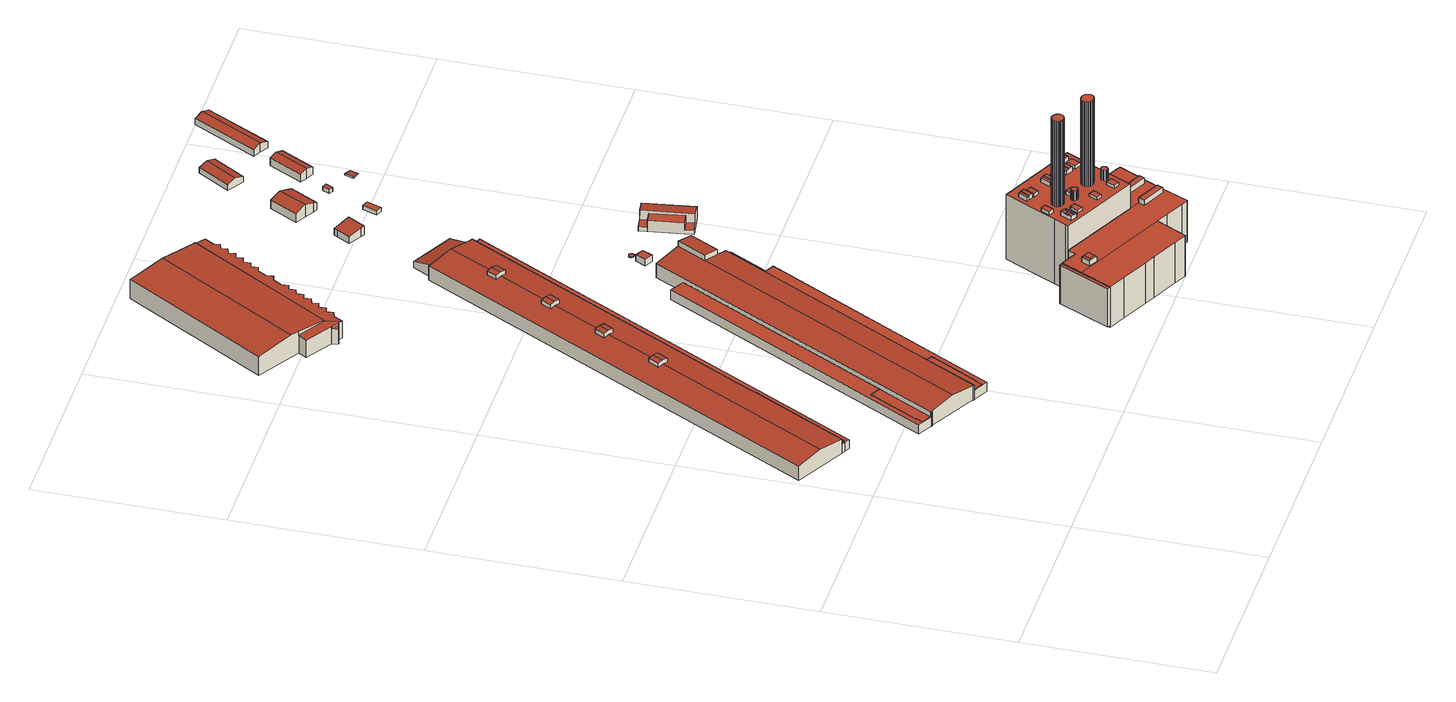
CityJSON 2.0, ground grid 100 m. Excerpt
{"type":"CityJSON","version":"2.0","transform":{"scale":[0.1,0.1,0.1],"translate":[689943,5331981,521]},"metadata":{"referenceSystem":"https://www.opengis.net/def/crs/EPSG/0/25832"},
"CityObjects":{
"building1":{"type":"Building","attributes":{"Gemeindeschluessel":"09162000","HoeheDach":"536.720","HoeheGrund":"523.720","Methode":"2000","NiedrigsteTraufeDesGebaeudes":"529.097","Geometrietyp2DReferenz":"3000","function":"31001_9998","roofType":"3100","measuredHeight":13,"storeysAboveGround":1},"geometry":[{"type":"MultiSurface","lod":"2","boundaries":[[[0,1,2,3,4,5,6,7,8,9,10,11,12,13,14,15,16,17,18,19]],[[20,21,22,23]],[[24,25,26,0,19,27]],[[28,29,30,31]],[[32,33,34,35]],[[36,37,38,39]],[[40,41,42,2,1]],[[43,44,45,46]],[[11,47,48,49,50,12]],[[48,51,52,49]],[[53,54,55,56,57,58]],[[23,22,55,54]],[[24,27,33,32]],[[59,29,28,60]],[[61,10,9,45,44,62]],[[63,20,23,54,53,41,40,26,25,24,32,35]],[[38,37,64,65]],[[63,35,34,66,67,68]],[[4,69,70,5]],[[71,62,44,43]],[[72,51,48,47]],[[7,73,71,43,46,8]],[[0,26,40,1]],[[65,64,70,69]],[[61,62,71,73]],[[15,60,28,31,74,16]],[[53,58,42,41]],[[8,46,45,9]],[[63,68,21,20]],[[31,30,75,74]],[[59,60,15,14,72,47,11,10,61,73,7,6,36,39,3,2,42,58,57,66,34,33,27,19,18]],[[36,6,5,70,64,37]],[[16,74,75,17]],[[55,22,21,68,67,56]],[[72,14,13,76,52,51]],[[67,66,57,56]],[[49,52,76,50]],[[59,18,17,75,30,29]],[[12,50,76,13]],[[3,39,38,65,69,4]]],"semantics":{"surfaces":[{"type":"RoofSurface"},{"type":"WallSurface"},{"type":"GroundSurface"}],"values":[0,1,1,0,1,1,1,0,1,0,1,1,1,1,1,2,0,1,1,0,1,1,1,0,1,1,1,1,1,0,0,1,1,0,1,1,0,1,1,1]}}]},
"building2":{"type":"Building","attributes":{"Gemeindeschluessel":"09162000","HoeheDach":"528.977","HoeheGrund":"523.526","Methode":"1000","NiedrigsteTraufeDesGebaeudes":"528.977","Geometrietyp2DReferenz":"3000","function":"51009_1610","roofType":"1000","measuredHeight":5.45},"geometry":[{"type":"MultiSurface","lod":"2","boundaries":[[[77,78,79,80]],[[81,82,83,84,85,80,79,86,87,88]],[[89,77,80,85]],[[77,89,90,91,92,93,94,95,96,78]],[[92,82,81,93]],[[89,85,84,90]],[[90,84,83,91]],[[92,91,83,82]],[[94,93,81,88]],[[95,94,88,87]],[[96,86,79,78]],[[96,95,87,86]]],"semantics":{"surfaces":[{"type":"WallSurface"},{"type":"RoofSurface"},{"type":"GroundSurface"}],"values":[0,1,0,2,0,0,0,0,0,0,0,0]}}]},
"building3":{"type":"Building","attributes":{"Gemeindeschluessel":"09162000","HoeheDach":"529.110","HoeheGrund":"523.770","Methode":"2000","NiedrigsteTraufeDesGebaeudes":"529.110","Geometrietyp2DReferenz":"3000","function":"51009_1610","roofType":"1000","measuredHeight":5.34},"geometry":[{"type":"MultiSurface","lod":"2","boundaries":[[[97,98,99,100]],[[101,99,98,102,68,103,22,55]],[[100,104,105,106,107,108,109,97]],[[68,108,107,103]],[[108,68,102,109]],[[104,101,55,105]],[[109,102,98,97]],[[100,99,101,104]],[[106,22,103,107]],[[105,55,22,106]]],"semantics":{"surfaces":[{"type":"WallSurface"},{"type":"RoofSurface"},{"type":"GroundSurface"}],"values":[0,1,2,0,0,0,0,0,0,0]}}]},
"building4":{"type":"Building","attributes":{"Gemeindeschluessel":"09162000","HoeheDach":"536.850","HoeheGrund":"523.291","Methode":"2000","NiedrigsteTraufeDesGebaeudes":"528.900","Geometrietyp2DReferenz":"3000","function":"31001_9998","roofType":"3100","measuredHeight":13.56,"storeysAboveGround":1},"geometry":[{"type":"MultiSurface","lod":"2","boundaries":[[[110,111,112,113,114,115]],[[116,117,118,119]],[[120,121,122,116,119,123,124,125,126]],[[127,120,126,128]],[[129,130,125,124,131,132]],[[133,134,118,117]],[[125,130,128,126]],[[135,136,137,138]],[[138,137,139,140]],[[141,111,110,142]],[[143,144,145,122,121]],[[146,147,136,135]],[[129,132,147,146]],[[131,139,137,136,147,132]],[[148,113,112,149]],[[114,150,151,115]],[[148,152,150,114,113]],[[153,154,155,156]],[[157,158,116,122,145,155,154,159,151,150]],[[160,134,133,158,161]],[[120,127,143,121]],[[162,142,110,115,151,159]],[[154,153,162,159]],[[158,133,117,116]],[[157,163,161,158]],[[145,144,156,155]],[[123,164,165,140,139,131,124]],[[149,112,111,141]],[[163,152,148,149,141,142,162,153,156,144,143,127,128,130,129,146,135,138,140,165,164,160,161]],[[163,157,150,152]],[[160,164,123,119,118,134]]],"semantics":{"surfaces":[{"type":"RoofSurface"},{"type":"WallSurface"},{"type":"GroundSurface"}],"values":[0,1,0,1,1,0,1,1,1,1,1,1,1,0,1,1,1,1,0,1,1,1,1,1,1,1,1,1,2,1,1]}}]},
"building5":{"type":"Building","attributes":{"Gemeindeschluessel":"09162000","HoeheDach":"528.963","HoeheGrund":"523.598","Methode":"2000","NiedrigsteTraufeDesGebaeudes":"528.963","Geometrietyp2DReferenz":"3000","function":"51009_1610","roofType":"1000","measuredHeight":5.37},"geometry":[{"type":"MultiSurface","lod":"2","boundaries":[[[166,167,168,169]],[[170,171,172,173]],[[174,175,176,177]],[[178,179,180,181]],[[179,182,183,180]],[[182,179,178,167,166,184,175,174,185,186,171,170]],[[171,186,187,172]],[[182,170,173,183]],[[185,174,177,188]],[[186,185,188,187]],[[173,172,187,188,177,176,189,169,168,181,180,183]],[[175,184,189,176]],[[167,178,181,168]],[[184,166,169,189]]],"semantics":{"surfaces":[{"type":"WallSurface"},{"type":"RoofSurface"},{"type":"GroundSurface"}],"values":[0,0,0,0,0,1,0,0,0,0,2,0,0,0]}}]},
"building6":{"type":"Building","attributes":{"Gemeindeschluessel":"09162000","HoeheDach":"545.340","HoeheGrund":"522.270","Methode":"2000","NiedrigsteTraufeDesGebaeudes":"545.340","Geometrietyp2DReferenz":"3000","function":"51009_1610","roofType":"1000","measuredHeight":23.07},"geometry":[{"type":"MultiSurface","lod":"2","boundaries":[[[190,191,192,193]],[[193,194,195,190]],[[192,196,194,193]],[[191,197,196,192]],[[194,196,197,195]],[[190,195,197,191]]],"semantics":{"surfaces":[{"type":"GroundSurface"},{"type":"WallSurface"},{"type":"RoofSurface"}],"values":[0,1,1,1,2,1]}}]},
"building7":{"type":"Building","attributes":{"Gemeindeschluessel":"09162000","HoeheDach":"535.550","HoeheGrund":"522.300","Methode":"2000","NiedrigsteTraufeDesGebaeudes":"530.850","Geometrietyp2DReferenz":"3000","function":"31001_9998","roofType":"3100","measuredHeight":13.25,"storeysAboveGround":1},"geometry":[{"type":"MultiSurface","lod":"2","boundaries":[[[198,199,200,201]],[[202,203,204,205]],[[206,207,208,209]],[[210,211,212,213]],[[214,215,216,217]],[[218,219,220,221]],[[216,215,222]],[[223,224,225,226]],[[227,228,229,230,231]],[[232,233,234,235]],[[236,237,219,218,238,239,240,241,242,243,244,245,211,210,246,247,248,249,250,203,202,251,224,223,207,206,252,253,254,255,200,199,256,257,232,230,229]],[[224,251,258,225]],[[252,206,209,259]],[[251,202,205,258]],[[260,234,233,261,262,263,264]],[[203,250,265,204]],[[249,248,266,267]],[[240,239,268,269]],[[270,227,231,271,272,273]],[[245,244,274,275]],[[276,277,271,231,230,232,235,278]],[[207,223,226,208]],[[216,222,262,261,257,256]],[[238,218,221,279]],[[242,241,280,281]],[[237,236,282,283]],[[284,276,278,285]],[[265,250,249,267]],[[255,254,286,287]],[[248,247,288,266]],[[244,243,289,274]],[[217,216,256,199,198]],[[214,290,263,262,222,215]],[[246,210,213,291]],[[292,293,294,295]],[[284,270,273,296,277,276]],[[288,247,246,291]],[[239,238,279,268]],[[243,242,281,289]],[[260,264,292,295]],[[253,252,259,297]],[[200,255,287,201]],[[272,271,277,296]],[[254,253,297,286]],[[219,237,283,220]],[[287,286,297,259,209,208,226,225,258,205,204,265,267,266,288,291,213,212,275,274,289,281,280,269,268,279,221,220,283,282,228,227,270,284,285,298,299,294,293,300,290,214,217,198,201]],[[211,245,275,212]],[[257,261,233,232]],[[241,240,269,280]],[[298,285,278,235,234]],[[260,295,294,299,298,234]],[[263,290,300,293,292,264]],[[236,229,228,282]],[[273,272,296]]],"semantics":{"surfaces":[{"type":"WallSurface"},{"type":"RoofSurface"},{"type":"GroundSurface"}],"values":[0,0,0,0,0,0,1,0,0,0,1,0,0,0,1,0,0,0,0,0,1,0,0,0,0,0,0,0,0,0,0,0,0,0,0,0,0,0,0,1,0,0,0,0,0,2,0,0,0,0,0,0,0,1]}}]},
"building8":{"type":"Building","attributes":{"Gemeindeschluessel":"09162000","HoeheDach":"549.600","HoeheGrund":"521.270","Methode":"2000","NiedrigsteTraufeDesGebaeudes":"545.399","Geometrietyp2DReferenz":"3000","function":"31001_2000","roofType":"1000","measuredHeight":28.33,"storeysAboveGround":5},"geometry":[{"type":"MultiSurface","lod":"2","boundaries":[[[301,302,303]],[[304,305,306,307,308,309,310,311,312,313,314,315,316,317]],[[318,319,320,321,322,323,324,325]],[[315,314,313,326,327,328,329,330,331,332,333,334,335,336,337,338,339,340,341,342,343,344,345,316],[346,347,348,349,350,351,352,353,320,319,318,325]],[[340,339,354,355,356,357]],[[338,358,359,335]],[[360,361,327,326,313,362]],[[363,364,365,366,367,368,369,361,360,362,370,371,372,373,374,375,376,377,378,379,380,381,382,383,384,385,357,356,355,386,387,388,389,390]],[[301,391,392,393,394,302]],[[395,396,397,398]],[[383,343,342,384]],[[364,363,390,399,334,333]],[[337,400,358,338]],[[386,401,402,387]],[[336,403,400,337]],[[317,316,345,381,380,379]],[[404,301,303,405,324]],[[406,407,391,408]],[[365,332,331,366]],[[366,331,330,367]],[[362,313,312,370]],[[372,310,309,373]],[[375,307,306,376]],[[320,353,352,351,392,407,406,321]],[[408,391,301,404]],[[371,311,310,372]],[[321,406,408]],[[409,410,399,390,389,388,387,402]],[[411,397,396,412]],[[344,343,383,382,381,345]],[[364,333,332,365]],[[323,322,321,408,404,324]],[[374,308,307,375]],[[378,304,317,379]],[[335,359,403,336]],[[413,411,412,414]],[[414,412,396,395]],[[338,335,334,399,410,409,402,401,354,339],[395,398,413,414]],[[368,367,330,329,328,369]],[[370,312,311,371]],[[373,309,308,374]],[[324,405,303,302,348,347,346,325]],[[377,305,304,378]],[[403,359,358,400]],[[369,328,327,361]],[[341,340,357,385,384,342]],[[355,354,401,386]],[[394,393,392,351,350,349,348,302]],[[398,397,411,413]],[[376,306,305,377]],[[407,392,391]]],"semantics":{"surfaces":[{"type":"RoofSurface"},{"type":"WallSurface"},{"type":"GroundSurface"}],"values":[0,0,1,0,1,1,1,2,0,1,1,1,1,1,1,1,0,0,1,1,1,1,1,1,0,1,0,1,0,1,1,0,1,1,1,1,1,0,1,1,1,1,1,0,1,1,1,1,1,1,0]}}]},
"building9":{"type":"Building","attributes":{"Gemeindeschluessel":"09162000","HoeheDach":"527.373","HoeheGrund":"523.700","Methode":"1000","NiedrigsteTraufeDesGebaeudes":"527.373","Geometrietyp2DReferenz":"3000","function":"31001_9998","roofType":"1000","measuredHeight":3.67},"geometry":[{"type":"MultiSurface","lod":"2","boundaries":[[[415,416,417,418]],[[419,420,416,415]],[[421,419,415,418]],[[422,421,418,417]],[[421,422,420,419]],[[420,422,417,416]]],"semantics":{"surfaces":[{"type":"GroundSurface"},{"type":"WallSurface"},{"type":"RoofSurface"}],"values":[0,1,1,1,2,1]}}]},
"building10":{"type":"Building","attributes":{"Gemeindeschluessel":"09162000","HoeheDach":"531.087","HoeheGrund":"523.790","Methode":"1000","NiedrigsteTraufeDesGebaeudes":"527.494","Geometrietyp2DReferenz":"3000","function":"31001_9998","roofType":"2100","measuredHeight":7.3},"geometry":[{"type":"MultiSurface","lod":"2","boundaries":[[[423,424,425,426]],[[423,426,427,428]],[[426,425,429,427]],[[430,429,425,424]],[[428,430,424,423]],[[427,429,430,428]]],"semantics":{"surfaces":[{"type":"WallSurface"},{"type":"GroundSurface"},{"type":"RoofSurface"}],"values":[0,1,0,2,0,0]}}]},
"building11":{"type":"Building","attributes":{"Gemeindeschluessel":"09162000","HoeheDach":"611.150","HoeheGrund":"521.400","Methode":"2000","NiedrigsteTraufeDesGebaeudes":"560.050","Geometrietyp2DReferenz":"3000","function":"31001_2000","roofType":"1000","measuredHeight":89.75,"storeysAboveGround":8},"geometry":[{"type":"MultiSurface","lod":"2","boundaries":[[[431,432,433,434]],[[435,436,437,438]],[[439,440,441,442]],[[443,444,445,446]],[[447,448,449,450]],[[451,452,453,454]],[[455,456,457,458]],[[459,460,461,462]],[[463,464,465,466]],[[467,468,469,470]],[[471,472,473,474]],[[475,476,477,478]],[[479,480,481,482]],[[483,465,464,484]],[[485,486,487,488]],[[489,490,491,492]],[[493,494,495,496]],[[496,495,448,447]],[[497,498,499,500]],[[501,502,503,504]],[[505,506,507,508]],[[509,510,511,512]],[[513,514,515,516]],[[517,518,519,520,521,522,523,524,525,526]],[[508,507,527,528]],[[529,530,531,532]],[[533,534,535,536]],[[537,538,539,540]],[[541,542,543,544,485,488,545]],[[492,491,444,443]],[[546,547,548,549,550,551]],[[485,544,552,486]],[[545,488,487,553]],[[554,555,556,557]],[[558,559,560,561]],[[562,563,564,565,566]],[[567,568,569,570]],[[571,572,573,574]],[[575,576,440,439]],[[577,578,579,580]],[[581,582,521,520]],[[458,583,479,482,584,585,586,455]],[[568,587,588,569]],[[589,590,452,451]],[[506,591,592,539,538,593,594,595,596,597,598,599,600,601,449,448,495,494,602,603,604,605,535,534,606,607,608,609,610,611,612,527,507]],[[570,569,588,613]],[[614,597,596,615]],[[616,617,618,619]],[[620,621,622,623]],[[624,483,484,625]],[[626,627,432,431]],[[628,611,610,629]],[[630,631,559,558]],[[632,633,634,635]],[[636,637,638,639]],[[640,641,642,643]],[[442,441,644,645]],[[646,609,608,647]],[[648,497,500,649]],[[650,651,472,471]],[[652,602,494,493]],[[653,654,655,656,657,658,659,660]],[[661,662,663,664,665,666,667,668,669,670,671,672,549,548]],[[615,596,595,673]],[[674,675,563,562]],[[676,677,678,679]],[[680,512,511,681,682]],[[635,634,683,684]],[[685,592,591,686]],[[687,688,689,690]],[[478,477,691,692]],[[693,694,695,696]],[[697,698,621,620]],[[699,700,617,616]],[[701,594,593,702]],[[703,704,705,706]],[[707,708,709,710]],[[711,712,510,509,713]],[[647,608,607,714]],[[715,716,717,718]],[[719,720,433,432,627,695,694,683,634,633,721,678,677,722,453,452,590,689,688,723,724,725,717,716,726]],[[454,453,722,727]],[[728,498,497,648]],[[729,730,637,636]],[[702,593,538,537]],[[731,732,733,734]],[[735,736,468,467]],[[474,473,737,738]],[[486,552,739,740,741,553,487]],[[718,717,725,742]],[[714,607,606,743]],[[583,744,480,479]],[[745,584,482,746]],[[747,598,597,614]],[[748,749,750,751]],[[740,739,543,542]],[[613,588,587,752]],[[753,499,498,728]],[[561,560,754,755]],[[696,695,627,626]],[[756,757,490,489]],[[758,759,760,761]],[[762,601,600,763]],[[516,515,764,765]],[[686,591,506,505]],[[509,512,709,708]],[[766,723,688,687]],[[458,457,744,583]],[[528,527,612,767]],[[768,586,585,769]],[[713,509,708,707]],[[623,622,770,771]],[[519,518,772,773]],[[774,455,586,768]],[[771,770,775,776]],[[619,618,777,675,674]],[[778,779,456,455,774]],[[765,764,780,781]],[[782,783,784,785]],[[466,465,483,624]],[[679,678,721,786]],[[629,610,609,646]],[[787,788,704,703]],[[690,689,590,589]],[[639,638,789,790]],[[786,721,633,632]],[[791,603,602,652]],[[440,576,644,441]],[[792,720,719,793]],[[625,484,464,463]],[[794,795,796,797]],[[763,600,599,798]],[[660,659,460,459]],[[742,725,724,799]],[[800,801,802,803]],[[761,760,801,800]],[[804,580,579,805,806,517,526]],[[755,754,631,630]],[[807,808,788,787]],[[769,585,584,745]],[[773,805,579,578,809,581,520,519]],[[563,675,777,564]],[[810,811,698,697]],[[812,813,814,815,816,817,818,819]],[[649,500,499,753]],[[815,814,813,812,820,821,822,794,797,551,550,549,672,671,670,669,668,667]],[[712,681,511,510]],[[751,750,641,640]],[[797,796,546,551]],[[682,681,712,711]],[[809,823,582,581]],[[560,559,631,754]],[[727,722,677,676]],[[776,775,783,782]],[[798,599,598,747]],[[824,825,514,513]],[[436,826,827,445,444,491,490,757,733,732,828,829,830,831,832,469,468,736,833,737,473,472,651,531,530,573,572,691,477,476,802,801,760,759,437]],[[834,829,828,835]],[[836,832,831,837]],[[450,449,601,762]],[[743,606,534,533]],[[438,437,759,758]],[[738,737,833,838]],[[503,502,839,556,555]],[[840,604,603,791]],[[823,809,578,577,841,523,522]],[[667,666,816,815]],[[734,733,757,756]],[[773,772,806,805]],[[835,828,732,731]],[[842,843,844,819,818,817,816,666,665,664,663,662,661,548,547,546,796,795],[525,524,523,841,577,580,804,526],[790,729,636,639],[463,466,624,625],[758,761,800,803,475,478,692,571,574,529,532,650,471,474,738,838,735,467,470,836,837,845,834,835,731,734,756,489,492,443,446,846,847,435,438],[616,619,674,562,566,699],[645,575,439,442],[513,516,765,781,748,751,640,643,778,774,768,769,745,746,810,697,620,623,771,776,782,785,848,849,807,787,703,706,824],[630,558,561,755],[710,680,682,711,713,707],[528,767,628,629,646,647,714,743,533,536,850,840,791,652,493,496,447,450,762,763,798,747,614,615,673,701,702,537,540,685,686,505,508],[557,851,501,504,554],[613,752,567,570],[715,718,742,799,766,687,690,589,451,454,727,676,679,786,632,635,684,693,696,626,431,434,792,793,852],[553,741,740,542,541,545],[459,462,655,654,653,660],[753,728,648,649]],[[637,730,789,638]],[[767,612,611,628]],[[673,595,594,701]],[[799,724,723,766]],[[566,565,700,699]],[[848,853,854,849]],[[643,642,779,778]],[[532,531,651,650]],[[781,780,749,748]],[[785,784,853,848]],[[710,709,512,680]],[[446,445,827,846]],[[692,691,572,571]],[[793,719,726,852]],[[504,503,555,554]],[[536,535,605,850]],[[845,830,829,834]],[[706,705,825,824]],[[582,823,522,521]],[[540,539,592,685]],[[838,833,736,735]],[[790,789,730,729]],[[470,469,832,836]],[[684,683,694,693]],[[434,433,720,792]],[[849,854,808,807]],[[850,605,604,840]],[[752,587,568,567]],[[565,564,777,618]],[[574,573,530,529]],[[705,704,788,808,854,853,784,783,775,770,622,621,698,811,481,480,744,457,456,779,642,641,750,749,780,764,515,514,825]],[[837,831,830,845]],[[852,726,716,715]],[[847,826,436,435]],[[658,657,656,461,460,659]],[[806,772,518,517]],[[565,618,617,700]],[[822,821,820,812,819,844,843,842,795,794]],[[839,502,501,851,557,556]],[[462,461,656,655]],[[543,739,552,544]],[[846,827,826,847]],[[803,802,476,475]],[[645,644,576,575]],[[746,482,481,811,810]]],"semantics":{"surfaces":[{"type":"WallSurface"},{"type":"RoofSurface"},{"type":"GroundSurface"}],"values":[0,0,0,0,0,0,0,0,0,0,0,0,0,1,1,0,0,0,1,0,0,0,0,0,0,0,0,0,0,0,0,0,0,0,0,0,0,0,0,0,0,1,1,0,1,0,0,0,0,0,0,0,0,0,0,0,0,0,0,0,0,0,0,0,0,0,0,0,0,0,0,0,0,0,0,0,0,0,0,0,1,0,0,0,0,0,0,0,0,0,0,0,0,0,0,0,0,0,0,0,0,0,0,0,0,1,0,0,0,0,0,0,0,0,0,0,0,0,0,0,0,0,0,0,0,0,0,1,0,0,0,0,0,0,0,0,0,0,0,0,1,1,0,0,0,2,1,0,0,0,0,1,0,0,0,0,1,0,0,0,0,0,0,1,0,0,0,0,0,0,1,1,0,0,0,0,0,0,0,0,0,0,0,0,0,0,0,0,0,1,0,0,0,0,0,0,0,0,0,0,0,1,0,0,0,1,1,1,0,0,0,1,0,0,0,0]}}]},
"building12":{"type":"Building","attributes":{"Gemeindeschluessel":"09162000","HoeheDach":"524.190","HoeheGrund":"523.812","Methode":"1000","NiedrigsteTraufeDesGebaeudes":"524.190","Geometrietyp2DReferenz":"3000","function":"31001_2000","roofType":"1000","measuredHeight":0.378},"geometry":[{"type":"MultiSurface","lod":"2","boundaries":[[[855,856,857,858]],[[859,860,861,862]],[[863,864,865,866,867,868,859,862,869,870,871,855,858,872,873,874,875,876,877,878]],[[871,879,856,855]],[[873,880,881,874]],[[877,882,883,878]],[[867,884,885,868]],[[864,886,887,865]],[[858,857,888,872]],[[865,887,889,866]],[[876,890,882,877]],[[869,891,892,870]],[[863,893,886,864]],[[875,894,890,876]],[[866,889,884,867]],[[868,885,860,859]],[[870,892,879,871]],[[862,861,891,869]],[[874,881,894,875]],[[872,888,880,873]],[[878,883,893,863]],[[883,882,890,894,881,880,888,857,856,879,892,891,861,860,885,884,889,887,886,893]]],"semantics":{"surfaces":[{"type":"WallSurface"},{"type":"GroundSurface"},{"type":"RoofSurface"}],"values":[0,0,1,0,0,0,0,0,0,0,0,0,0,0,0,0,0,0,0,0,0,2]}}]},
"building13":{"type":"Building","attributes":{"Gemeindeschluessel":"09162000","HoeheDach":"529.059","HoeheGrund":"523.859","Methode":"1000","NiedrigsteTraufeDesGebaeudes":"527.759","Geometrietyp2DReferenz":"3000","function":"31001_2000","roofType":"2100","measuredHeight":5.2,"storeysAboveGround":1},"geometry":[{"type":"MultiSurface","lod":"2","boundaries":[[[895,896,897,898]],[[899,900,901,902]],[[902,901,896,895]],[[898,897,903,904]],[[905,903,897,896,901,900]],[[906,899,902,895,898,904]],[[906,905,900,899]],[[904,903,905,906]]],"semantics":{"surfaces":[{"type":"WallSurface"},{"type":"RoofSurface"},{"type":"GroundSurface"}],"values":[0,0,0,0,1,2,0,0]}}]},
"building14":{"type":"Building","attributes":{"Gemeindeschluessel":"09162000","HoeheDach":"529.980","HoeheGrund":"521.978","Methode":"9999","NiedrigsteTraufeDesGebaeudes":"524.530","Geometrietyp2DReferenz":"3000","function":"31001_9998","roofType":"1000","measuredHeight":8},"geometry":[{"type":"MultiSurface","lod":"2","boundaries":[[[907,908,909,910]],[[911,912,913,914]],[[915,916,917,918]],[[915,919,920,916]],[[921,913,912,922]],[[923,924,925,926,911,914]],[[909,908,920,919]],[[925,915,918,926]],[[924,923,927,910,909,919,915,925]],[[923,914,913,921,928,927]],[[927,928,907,910]],[[921,922,917,916,920,908,907,928]],[[911,926,918,917,922,912]]],"semantics":{"surfaces":[{"type":"WallSurface"},{"type":"RoofSurface"},{"type":"GroundSurface"}],"values":[0,0,1,0,1,2,1,0,0,0,1,0,0]}}]},
"building15":{"type":"Building","attributes":{"Gemeindeschluessel":"09162000","HoeheDach":"526.336","HoeheGrund":"523.936","Methode":"1000","NiedrigsteTraufeDesGebaeudes":"526.336","Geometrietyp2DReferenz":"3000","function":"31001_2000","roofType":"1000","measuredHeight":2.4,"storeysAboveGround":1},"geometry":[{"type":"MultiSurface","lod":"2","boundaries":[[[929,930,931,932]],[[933,934,931,930]],[[932,935,936,929]],[[935,934,933,936]],[[936,933,930,929]],[[932,931,934,935]]],"semantics":{"surfaces":[{"type":"WallSurface"},{"type":"RoofSurface"},{"type":"GroundSurface"}],"values":[0,1,2,0,0,0]}}]},
"building16":{"type":"Building","attributes":{"Gemeindeschluessel":"09162000","HoeheDach":"531.320","HoeheGrund":"523.820","Methode":"1000","NiedrigsteTraufeDesGebaeudes":"528.320","Geometrietyp2DReferenz":"3000","function":"31001_2000","roofType":"3100","measuredHeight":7.5,"storeysAboveGround":1},"geometry":[{"type":"MultiSurface","lod":"2","boundaries":[[[937,938,939,940]],[[941,942,943,944]],[[945,940,946,947]],[[943,942,948,946,940,939]],[[949,948,942,941]],[[947,946,948,949]],[[950,939,938,951]],[[951,952,945,947,949,941,944,950]],[[951,938,937,952]],[[944,943,939,950]],[[952,937,940,945]]],"semantics":{"surfaces":[{"type":"RoofSurface"},{"type":"WallSurface"},{"type":"GroundSurface"}],"values":[0,1,1,0,1,1,1,2,1,1,1]}}]},
"building17":{"type":"Building","attributes":{"Gemeindeschluessel":"09162000","HoeheDach":"526.322","HoeheGrund":"523.922","Methode":"1000","NiedrigsteTraufeDesGebaeudes":"526.322","Geometrietyp2DReferenz":"3000","function":"31001_2000","roofType":"1000","measuredHeight":2.4,"storeysAboveGround":1},"geometry":[{"type":"MultiSurface","lod":"2","boundaries":[[[953,954,955,956]],[[957,954,953,958]],[[959,957,958,960]],[[959,955,954,957]],[[958,953,956,960]],[[960,956,955,959]]],"semantics":{"surfaces":[{"type":"RoofSurface"},{"type":"WallSurface"},{"type":"GroundSurface"}],"values":[0,1,2,1,1,1]}}]},
"building18":{"type":"Building","attributes":{"Gemeindeschluessel":"09162000","HoeheDach":"528.647","HoeheGrund":"523.647","Methode":"1000","NiedrigsteTraufeDesGebaeudes":"526.846","Geometrietyp2DReferenz":"3000","function":"31001_2000","roofType":"3100","measuredHeight":5,"storeysAboveGround":1},"geometry":[{"type":"MultiSurface","lod":"2","boundaries":[[[961,962,963,964]],[[965,966,962,961]],[[964,963,967,968]],[[968,967,969,970]],[[970,969,971,966,965]],[[968,970,965,961,964]],[[969,967,963,971]],[[963,962,966,971]]],"semantics":{"surfaces":[{"type":"WallSurface"},{"type":"GroundSurface"},{"type":"RoofSurface"}],"values":[0,0,0,0,0,1,2,2]}}]},
"building19":{"type":"Building","attributes":{"Gemeindeschluessel":"09162000","HoeheDach":"524.300","HoeheGrund":"523.390","Methode":"9999","NiedrigsteTraufeDesGebaeudes":"523.649","Geometrietyp2DReferenz":"3000","function":"51009_1610","roofType":"1000","measuredHeight":0.91},"geometry":[{"type":"MultiSurface","lod":"2","boundaries":[[[972,973,974,975]],[[976,977,973,972]],[[978,974,973,977]],[[976,972,975,979]],[[975,974,978,979]],[[979,978,977,976]]],"semantics":{"surfaces":[{"type":"WallSurface"},{"type":"RoofSurface"},{"type":"GroundSurface"}],"values":[0,0,1,2,0,0]}}]},
"building20":{"type":"Building","attributes":{"Gemeindeschluessel":"09162000","HoeheDach":"529.500","HoeheGrund":"523.653","Methode":"2000","NiedrigsteTraufeDesGebaeudes":"528.100","Geometrietyp2DReferenz":"3000","function":"31001_2000","roofType":"3100","measuredHeight":5.85,"storeysAboveGround":1},"geometry":[{"type":"MultiSurface","lod":"2","boundaries":[[[980,981,982,983]],[[984,980,983,985,986,987]],[[988,989,990,991,992,993]],[[983,982,989,988,985]],[[986,993,992,987]],[[987,992,991,984]],[[984,991,990,981,980]],[[982,981,990,989]],[[985,988,993,986]]],"semantics":{"surfaces":[{"type":"WallSurface"},{"type":"GroundSurface"},{"type":"RoofSurface"}],"values":[0,1,2,0,0,0,0,2,0]}}]},
"building21":{"type":"Building","attributes":{"Gemeindeschluessel":"09162000","HoeheDach":"528.970","HoeheGrund":"523.652","Methode":"2000","NiedrigsteTraufeDesGebaeudes":"527.370","Geometrietyp2DReferenz":"3000","function":"31001_2000","roofType":"3100","measuredHeight":5.32,"storeysAboveGround":1},"geometry":[{"type":"MultiSurface","lod":"2","boundaries":[[[994,995,996,997,998,999]],[[996,1000,1001,1002,997]],[[998,1003,1004,999]],[[995,1005,1000,996]],[[997,1002,1003,998]],[[994,1006,1007,1005,995]],[[999,1004,1006,994]],[[1002,1001,1007,1006,1004,1003]],[[1000,1005,1007,1001]]],"semantics":{"surfaces":[{"type":"GroundSurface"},{"type":"WallSurface"},{"type":"RoofSurface"}],"values":[0,1,1,1,1,1,1,2,2]}}]}
},
"vertices":[
[1169,3557,111],[7,1379,111],[144,1306,132],[640,2235,133],[613,2249,128],[643,2305,128],[670,2290,133],[810,2554,133],[783,2568,128],[812,2622,128],[839,2607,133],[979,2870,133],[952,2884,128],[980,2938,128],[1007,2923,133],[1149,3188,133],[1122,3203,128],[1150,3255,128],[1177,3241,133],[1306,3483,132],[317,1231,27],[317,1231,81],[307,1236,81],[307,1236,27],[1421,3422,27],[1191,3545,27],[1169,3557,27],[1421,3422,114],[1177,3173,152],[1205,3226,152],[1178,3240,157],[1149,3188,157],[1443,3410,27],[1443,3410,111],[565,1766,111],[565,1766,27],[698,2275,128],[698,2275,152],[668,2219,152],[668,2219,128],[7,1379,27],[280,1233,27],[280,1233,111],[811,2554,157],[839,2607,157],[812,2622,152],[783,2568,152],[1007,2854,128],[1007,2854,152],[979,2869,157],[952,2884,152],[1036,2908,152],[1008,2923,157],[281,1234,27],[300,1223,27],[300,1223,81],[282,1233,81],[282,1233,110],[281,1234,111],[1205,3226,128],[1177,3173,128],[867,2592,128],[867,2592,152],[595,1750,27],[670,2290,157],[640,2234,157],[566,1765,110],[566,1765,81],[595,1750,81],[613,2249,152],[643,2305,152],[839,2539,152],[1036,2908,128],[839,2539,128],[1122,3203,152],[1150,3255,152],[980,2938,152],
[723,1206,25],[780,1176,25],[780,1176,80],[723,1206,80],[619,870,80],[620,873,80],[566,902,80],[585,938,80],[581,939,80],[1398,2333,80],[1319,2375,80],[538,913,80],[581,939,25],[585,938,25],[566,902,25],[620,873,25],[619,870,25],[538,913,25],[1319,2375,25],[1398,2333,25],
[1443,3410,28],[1443,3410,81],[1492,3384,81],[1492,3384,28],[329,1208,81],[565,1766,81],[318,1231,81],[329,1208,28],[300,1223,28],[307,1236,28],[318,1231,28],[595,1750,28],[565,1766,28],
[945,700,79],[964,735,79],[965,734,79],[1108,1000,79],[1052,1030,79],[891,728,79],[1537,2261,130],[1537,2261,159],[1619,2416,159],[1619,2416,130],[623,868,109],[625,870,109],[756,800,130],[1481,2490,108],[618,874,108],[620,873,108],[618,870,108],[623,868,23],[618,870,23],[566,902,23],[620,873,23],[618,874,79],[566,902,79],[1619,2218,145],[1701,2372,145],[581,940,23],[581,940,79],[723,1206,79],[723,1206,23],[780,1176,79],[780,1176,23],[964,735,23],[945,700,23],[625,870,23],[884,732,23],[884,732,109],[585,938,23],[585,938,79],[1108,1000,23],[965,734,23],[1052,1030,108],[891,728,108],[1052,1030,23],[888,726,23],[888,726,108],[882,729,109],[882,729,23],[1672,2189,108],[1619,2218,117],[889,729,108],[1701,2372,23],[1619,2218,23],[889,729,23],[1672,2189,23],[1481,2490,23],[1398,2333,23],
[888,726,80],[889,729,80],[889,729,26],[888,726,26],[1108,1000,80],[1052,1030,80],[1052,1030,26],[1108,1000,26],[1593,1968,80],[1642,1942,80],[1642,1942,26],[1593,1968,26],[945,700,80],[964,735,80],[964,735,26],[945,700,26],[966,734,80],[966,734,26],[968,683,80],[1703,2173,80],[1672,2189,80],[1672,2189,26],[1703,2173,26],[968,683,26],
[1658,255,13],[1791,533,13],[1806,526,13],[1673,248,13],[1673,248,243],[1658,255,243],[1806,526,243],[1791,533,243],
[1104,4669,13],[1104,4669,115],[1074,4619,115],[1074,4619,13],[939,4394,115],[945,4359,112],[945,4359,13],[939,4394,13],[1027,4495,112],[993,4485,115],[993,4485,13],[1027,4495,13],[836,4177,112],[802,4167,115],[802,4167,13],[836,4177,13],[1077,4717,13],[1077,4717,99],[1085,4681,104],[1085,4681,13],[699,3950,112],[666,3940,115],[666,3940,13],[699,3950,13],[1042,4707,104],[1000,4450,112],[966,4440,115],[966,4440,13],[1000,4450,13],[591,3858,13],[609,3846,13],[609,3846,115],[607,3847,115],[591,3858,115],[579,3927,121],[579,3927,126],[435,4019,141],[435,4019,121],[638,3894,115],[672,3905,112],[693,3985,115],[727,3996,112],[720,4030,115],[754,4041,112],[748,4076,115],[781,4086,112],[775,4121,115],[808,4132,112],[829,4212,115],[857,4258,115],[893,4267,112],[884,4303,115],[911,4349,115],[972,4404,112],[1021,4530,115],[1054,4541,112],[1048,4576,115],[1082,4586,112],[1085,4681,117],[1046,4704,121],[972,4404,13],[1021,4530,13],[391,4045,145],[1046,4704,126],[1042,4707,126],[1040,4706,127],[855,4818,145],[911,4349,13],[893,4267,13],[884,4303,13],[727,3996,13],[720,4030,13],[557,3850,13],[587,3857,114],[587,3857,104],[557,3850,99],[775,4121,13],[808,4132,13],[550,3884,115],[551,3880,114],[407,3973,115],[693,3985,13],[754,4041,13],[748,4076,13],[638,3894,13],[672,3905,13],[550,3884,13],[407,3973,13],[1048,4576,13],[1082,4586,13],[857,4258,13],[781,4086,13],[1040,4706,13],[829,4212,13],[665,4932,126],[665,4932,13],[201,4159,13],[201,4159,126],[551,3880,104],[1054,4541,13],[435,4019,13],[420,4028,13],[884,4800,13],
[1840,425,286],[1835,434,279],[1833,429,279],[1765,204,244],[1909,134,244],[1972,104,244],[2112,37,244],[2179,5,244],[2180,4,244],[2182,4,244],[2185,5,244],[2187,6,244],[2262,163,249],[1856,360,249],[1810,382,249],[1751,411,249],[1673,248,244],[1821,384,249],[1851,369,249],[1859,366,249],[1859,366,279],[1851,369,279],[1821,384,279],[1813,388,279],[1813,388,249],[2317,137,249],[2323,134,249],[2427,84,249],[2444,76,249],[2461,68,249],[2463,68,249],[2466,69,249],[2467,70,249],[2541,224,244],[2520,234,244],[2505,203,245],[2378,264,245],[2393,295,244],[2336,323,244],[2336,322,244],[1932,518,244],[1919,524,244],[1899,481,245],[1866,497,245],[1806,526,245],[1815,393,249],[1833,429,248],[1835,434,248],[1842,430,248],[1873,415,248],[1881,411,248],[1878,406,248],[1861,371,249],[2454,567,249],[2454,567,3],[2336,323,3],[2336,322,3],[2393,295,275],[2520,234,275],[2317,137,3],[2323,134,3],[2262,163,3],[2541,224,3],[2467,70,3],[2466,69,3],[2463,68,3],[2461,68,3],[2444,76,3],[2427,84,3],[2187,6,3],[2185,5,3],[2182,4,3],[2180,4,3],[2179,5,3],[2112,37,3],[1972,104,3],[1909,134,3],[1765,204,3],[1673,248,3],[1751,411,3],[1806,526,3],[1866,497,3],[1899,481,3],[1919,524,3],[1932,518,3],[2457,565,3],[2452,555,3],[2506,529,3],[2632,468,3],[2654,458,3],[1871,410,286],[1881,411,279],[1873,415,279],[1842,430,279],[2443,399,246],[2443,399,277],[2569,338,277],[2569,338,246],[2654,458,249],[2378,264,275],[2457,565,249],[2452,555,249],[2505,203,275],[1823,389,286],[1815,393,279],[1861,371,279],[1878,406,278],[1854,374,286],[2506,529,249],[2632,468,249],[2556,309,277],[2429,370,277],[2556,309,246],[2429,370,246],
[1601,2543,27],[1556,2567,27],[1585,2621,27],[1630,2597,27],[1601,2543,64],[1556,2567,64],[1630,2597,64],[1585,2621,64],
[1191,3545,28],[1191,3545,101],[1250,3655,65],[1250,3655,28],[1480,3533,28],[1421,3422,28],[1480,3533,65],[1421,3422,101],
[2343,441,390],[2343,441,449],[2339,443,449],[2339,443,390],[2062,614,390],[2062,614,901],[2061,618,901],[2061,618,390],[2141,735,390],[2141,735,408],[2112,749,408],[2112,749,390],[2077,597,390],[2077,597,901],[2073,600,901],[2073,600,390],[2328,527,390],[2328,527,897],[2328,523,897],[2328,523,390],[2363,471,390],[2363,471,449],[2366,467,449],[2366,467,390],[2159,569,409],[2159,569,448],[2161,568,448],[2161,568,409],[2387,728,390],[2387,728,421],[2455,696,421],[2455,696,390],[2059,551,390],[2059,551,406],[2087,538,406],[2087,538,390],[2124,629,390],[2124,629,901],[2125,623,901],[2125,623,390],[2106,652,390],[2106,652,901],[2111,649,901],[2111,649,390],[2071,647,390],[2071,647,901],[2074,650,901],[2074,650,390],[2165,562,409],[2165,562,448],[2166,559,448],[2166,559,409],[2065,493,406],[2037,507,406],[2349,634,414],[2375,688,414],[2358,696,414],[2332,642,414],[2087,593,390],[2087,593,901],[2082,595,901],[2082,595,390],[2325,539,390],[2325,539,897],[2327,534,897],[2327,534,390],[2423,599,408],[2446,648,408],[2413,664,408],[2389,615,408],[2337,418,390],[2337,418,406],[2316,374,406],[2316,374,390],[2263,517,390],[2263,517,897],[2262,523,897],[2262,523,390],[2234,689,414],[2234,689,418],[2258,741,418],[2258,741,414],[2131,558,390],[2131,558,448],[2132,562,448],[2132,562,390],[1966,522,415],[1977,543,415],[1977,543,411],[1983,557,411],[1983,557,416],[1995,582,416],[1995,582,390],[1983,557,390],[1977,543,390],[1966,522,390],[2261,530,897],[2261,530,390],[2092,656,390],[2092,656,901],[2097,655,901],[2097,655,390],[2298,560,390],[2298,560,897],[2302,559,897],[2302,559,390],[2279,499,390],[2279,499,897],[2272,503,897],[2272,503,390],[2349,634,390],[2368,625,390],[2368,625,418],[2349,634,418],[2332,642,390],[1959,606,390],[2012,717,390],[2095,886,390],[2095,886,4],[2012,717,4],[1959,606,4],[2375,688,418],[2358,696,390],[2282,390,390],[2282,390,406],[2304,434,406],[2304,434,390],[2217,476,390],[2217,476,406],[2195,431,406],[2195,431,390],[2102,755,390],[2102,755,417],[2082,765,417],[2082,765,414],[2082,765,390],[2304,655,390],[2304,655,408],[2273,670,408],[2273,670,390],[2082,653,390],[2082,653,901],[2086,655,901],[2086,655,390],[2163,780,390],[2163,780,408],[2030,565,390],[2030,565,411],[2001,505,411],[2001,505,390],[2003,548,411],[2003,548,416],[2164,565,409],[2188,548,409],[2209,592,409],[2177,607,409],[2327,702,408],[2296,717,408],[2358,473,390],[2358,473,449],[2265,512,897],[2268,508,897],[2286,496,897],[2295,495,897],[2304,496,897],[2310,498,897],[2315,502,897],[2319,505,897],[2322,509,897],[2325,514,897],[2327,519,897],[2322,545,897],[2318,550,897],[2312,555,897],[2308,558,897],[2294,560,897],[2289,559,897],[2283,557,897],[2277,555,897],[2271,550,897],[2265,543,897],[2262,536,897],[2296,717,390],[2315,502,390],[2310,498,390],[2092,822,390],[2092,822,414],[2106,815,414],[2106,815,390],[2165,548,390],[2165,548,448],[2163,544,448],[2163,544,390],[2065,493,390],[2037,507,390],[2347,439,390],[2347,439,449],[2265,543,390],[2271,550,390],[2188,490,390],[2188,490,406],[2364,445,390],[2364,445,449],[2361,442,449],[2361,442,390],[2012,625,390],[2012,625,409],[1985,638,409],[1985,638,390],[2146,572,390],[2146,572,448],[2149,572,448],[2149,572,390],[2134,794,408],[2134,794,390],[2277,555,390],[2283,557,390],[2423,599,390],[2389,615,390],[2102,655,390],[2102,655,901],[2322,545,390],[2397,684,390],[2418,674,390],[2439,664,390],[2439,664,421],[2418,674,421],[2397,684,421],[2371,696,421],[2371,696,390],[2153,859,390],[2163,854,390],[2304,787,390],[2356,762,390],[2463,712,390],[2513,688,390],[2513,688,4],[2463,712,4],[2356,762,4],[2304,787,4],[2163,854,4],[2153,859,4],[2304,496,390],[2127,805,390],[2127,805,417],[2368,457,390],[2368,457,449],[2368,453,449],[2368,453,390],[2258,741,390],[2277,732,418],[2277,732,390],[2358,440,449],[2358,440,390],[2268,508,390],[2265,512,390],[2351,475,390],[2351,475,449],[2355,474,449],[2355,474,390],[2079,652,901],[2079,652,390],[2354,439,390],[2354,439,449],[2351,439,449],[2351,439,390],[2166,551,390],[2166,551,448],[2068,772,390],[2068,772,414],[2295,495,390],[2286,496,390],[2134,545,390],[2134,545,448],[2132,550,448],[2132,550,390],[2216,698,390],[2216,698,414],[2241,749,414],[2241,749,390],[2252,680,390],[2252,680,418],[2234,689,390],[2289,559,390],[2334,461,390],[2334,461,449],[2335,465,449],[2335,465,390],[2334,452,449],[2336,447,449],[2366,448,449],[2368,462,449],[2347,474,449],[2341,472,449],[2338,469,449],[2334,456,449],[2368,462,390],[2446,648,390],[2034,671,390],[2034,671,409],[2105,595,390],[2105,595,901],[2100,593,901],[2100,593,390],[2123,634,390],[2123,634,901],[2116,645,901],[2116,645,390],[2394,679,418],[2394,679,390],[2375,688,390],[2338,469,390],[2294,560,390],[2164,565,448],[2188,548,390],[2166,559,390],[2319,505,390],[2139,569,390],[2139,569,448],[2142,571,448],[2142,571,390],[2327,702,390],[2413,664,390],[2166,445,406],[2166,445,390],[2094,593,390],[2094,593,901],[2061,622,390],[2061,622,901],[2062,629,901],[2062,629,390],[2327,519,390],[2325,514,390],[2134,565,448],[2134,565,390],[2347,474,390],[2262,536,390],[2177,607,390],[2209,592,390],[2161,542,448],[2161,542,390],[1997,534,415],[1997,534,411],[2159,569,390],[2158,539,448],[2158,539,390],[2106,815,417],[2155,571,390],[2155,571,448],[2136,567,448],[2136,567,390],[2155,538,390],[2155,538,448],[2151,537,448],[2151,537,390],[2366,448,390],[2136,542,390],[2136,542,448],[2007,684,409],[2007,684,390],[2318,550,390],[2336,447,390],[2334,452,390],[1919,524,4],[1919,524,390],[1926,539,390],[1926,539,4],[2322,509,390],[2341,472,390],[2063,634,390],[2063,634,901],[2067,641,901],[2067,641,390],[1986,512,390],[1986,512,411],[1986,512,415],[2140,540,390],[2140,540,448],[2015,572,411],[2166,555,390],[2166,555,448],[2336,322,4],[2374,401,4],[2430,516,4],[2454,567,4],[2454,567,390],[2430,516,390],[2374,401,390],[2336,322,390],[2050,461,4],[1993,489,4],[1928,520,4],[2015,572,416],[2131,553,390],[2131,553,448],[2065,609,901],[2068,603,901],[2111,598,901],[2115,602,901],[2119,606,901],[2123,612,901],[2125,618,901],[2121,640,901],[2115,602,390],[2111,598,390],[2125,618,390],[2123,612,390],[2121,640,390],[2318,428,406],[2312,555,390],[2015,572,390],[1928,520,390],[1993,489,390],[2050,461,390],[2119,606,390],[2068,603,390],[2065,609,390],[2147,537,390],[2143,538,390],[2308,558,390],[2318,428,390],[2334,456,390],[2147,537,448],[2143,538,448],
[1633,2649,28],[1633,2649,32],[1631,2644,32],[1631,2644,28],[1621,2666,28],[1621,2666,32],[1625,2665,32],[1625,2665,28],[1603,2649,28],[1603,2654,28],[1605,2658,28],[1608,2662,28],[1612,2665,28],[1616,2666,28],[1629,2662,28],[1632,2658,28],[1633,2654,28],[1629,2641,28],[1625,2638,28],[1620,2637,28],[1616,2637,28],[1611,2638,28],[1607,2641,28],[1605,2645,28],[1633,2654,32],[1625,2638,32],[1620,2637,32],[1607,2641,32],[1605,2645,32],[1612,2665,32],[1616,2666,32],[1603,2654,32],[1605,2658,32],[1629,2641,32],[1608,2662,32],[1611,2638,32],[1629,2662,32],[1632,2658,32],[1603,2649,32],[1616,2637,32],
[1363,4009,29],[1363,4009,68],[1402,4079,68],[1402,4079,29],[1453,3959,29],[1453,3959,81],[1437,3968,78],[1437,3968,29],[1414,4100,68],[1414,4100,29],[1507,4051,81],[1507,4051,29],
[1948,2464,35],[1948,2464,76],[1887,2455,76],[1887,2455,35],[1993,2702,10],[1993,2702,78],[2033,2429,78],[2033,2429,10],[1861,2636,35],[1921,2645,35],[1915,2690,35],[1854,2681,35],[1861,2636,76],[1921,2645,76],[1954,2418,90],[1915,2690,90],[1894,2409,10],[1887,2455,10],[1861,2636,10],[1854,2681,10],[1894,2409,35],[1954,2418,35],
[1665,3928,29],[1665,3928,53],[1629,3941,53],[1629,3941,29],[1692,4007,53],[1656,4019,53],[1656,4019,29],[1692,4007,29],
[1549,4455,80],[1468,4306,80],[1523,4276,103],[1604,4426,103],[1595,4237,28],[1595,4237,73],[1578,4247,80],[1578,4247,28],[1604,4426,28],[1659,4396,80],[1659,4396,28],[1676,4386,73],[1676,4386,28],[1523,4276,28],[1468,4306,28],[1549,4455,28],
[1765,4201,53],[1784,4239,53],[1762,4250,53],[1743,4212,53],[1784,4239,29],[1765,4201,29],[1762,4250,29],[1743,4212,29],
[1752,4872,26],[1752,4872,58],[1797,4844,76],[1797,4844,26],[1646,4699,26],[1646,4699,58],[1842,4817,58],[1842,4817,26],[1735,4644,58],[1735,4644,26],[1690,4672,76],
[1920,4180,24],[1920,4180,33],[1961,4165,26],[1961,4165,24],[1903,4131,24],[1903,4131,33],[1946,4119,26],[1946,4119,24],
[1977,4512,26],[1977,4512,71],[1881,4332,71],[1881,4332,26],[1939,4532,26],[1843,4352,26],[1805,4372,26],[1901,4552,26],[1843,4352,85],[1844,4352,85],[1940,4532,85],[1939,4532,85],[1901,4552,71],[1805,4372,71],
[2182,4972,26],[2225,4948,26],[2041,4603,26],[1997,4627,26],[1953,4650,26],[2138,4995,26],[2041,4603,64],[1998,4626,80],[1997,4627,80],[1953,4650,64],[2138,4995,64],[2225,4948,64],[2182,4972,79],[2182,4971,80]
]}
